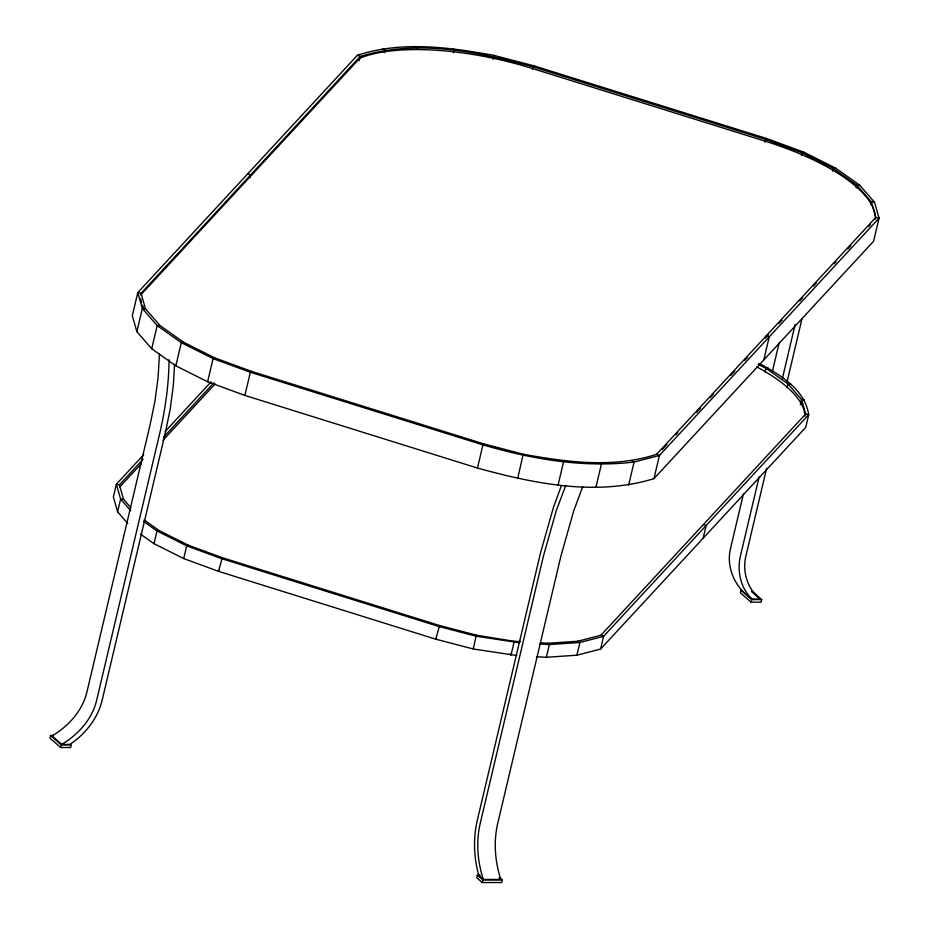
<?xml version="1.0" encoding="UTF-8"?>
<svg xmlns="http://www.w3.org/2000/svg" width="929" height="929" viewBox="0 0 929 929"><rect width="100%" height="100%" fill="white"/><g stroke="black" fill="none" stroke-linecap="round" stroke-linejoin="round"><path stroke-width="1.39" d="M493.717 55.334L533.92 65.831L766.495 138.456L803.748 152.135L835.531 168.056L859.673 185.138L874.514 202.22L879.066 218.129L873.585 241.285L653.958 478.632C596.174 496.434 534.256 483.672 477.46 468.053L244.884 395.429L207.62 381.749L175.848 365.829L151.706 348.747L136.865 331.665L132.313 315.767L137.782 292.6L357.421 55.252C401.56 40.771 448.986 47.205 493.717 55.334L493.009 59.259M473.337 647.861L473.279 648.988L516.663 655.502M144.123 519.95L159.219 530.645L188.285 545.195L222.356 557.714L439.591 625.542L476.345 635.146L473.279 648.988L435.736 639.175L218.501 571.347L183.71 558.573L154.017 543.697L140.5 534.129M523.19 454.2C566.992 462.154 613.419 468.448 656.64 454.281L875.803 217.432L871.344 201.86L856.817 185.138L833.185 168.416L802.064 152.82L765.589 139.431L533.014 66.818C477.401 51.525 416.784 39.03 360.22 56.448L141.045 293.297L145.505 308.869L160.043 325.591L183.675 342.313L214.785 357.897L251.26 371.298L483.835 443.911L523.19 454.2L517.662 478.551M159.451 354.123L158.093 377.476L154.98 401.003L150.126 424.634L86.803 692.511C82.124 711.196 68.281 726.269 52.036 735.954L61.709 744.419L69.791 744.431C85.05 734.34 97.313 719.046 101.923 701.163L165.292 433.042L170.193 409.19L173.34 385.361L174.559 364.505M136.865 331.665L142.334 308.509L137.782 292.6L141.045 293.297M50.549 735.489L49.934 738.114L60.652 747.508L70.65 747.508L71.278 744.895L61.279 744.884L50.549 735.489L53.406 735.489M151.706 348.747L157.187 325.591L142.334 308.509L145.505 308.869M60.652 747.508L61.279 744.884M127.784 523.491L117.611 511.786L120.619 499.07L116.369 484.206L143.716 454.653M175.848 365.829L181.318 342.662L157.187 325.591L160.043 325.591M154.017 543.697L157.024 530.97L143.507 521.401M249.982 177.602L250.633 174.873L247.602 173.92M207.62 381.749L213.101 358.594L214.785 357.897M183.71 558.573L186.717 545.846L188.285 545.195M244.884 395.429L250.354 372.274L251.26 371.298M359.244 60.536L360.22 56.448L357.421 55.252M384.385 52.732L385.036 50.015L382.771 48.68M453.468 52.779L454.107 50.05L453.317 48.726M532.363 69.536L533.92 65.831M477.46 468.053L482.941 444.886L483.835 443.911M558.05 485.17L563.531 462.003L562.742 460.668M480.142 875.083L477.367 875.072L476.751 877.696L482.267 882.538L501.672 882.55L502.299 879.926L499.535 877.51M482.267 882.538L482.894 879.914L477.367 875.072M536.463 656.687L546.357 657.279L549.364 644.552L547.889 643.263L540.678 642.833M595.895 487.435L601.377 464.279L599.797 462.897M546.357 657.279L576.909 655.2L579.917 642.473L603.595 636.342L808.729 414.648C804.769 389.158 779.895 374.654 759.039 363.355M628.608 485.205L634.077 462.05L659.427 455.477L879.066 218.129L875.803 217.432M576.909 655.2L600.587 649.057L603.595 636.342L600.982 635.215L577.803 641.231L547.889 643.263M653.958 478.632L659.427 455.477L656.64 454.281M764.95 142.16L766.495 138.456M703.148 538.216L706.156 525.489L703.334 524.606M801.425 155.549L802.064 152.82L803.748 152.135M763.777 359.964L769.247 336.797L766.216 335.857M764.973 372.041L765.879 368.221L768.074 367.884M743.467 493.74L730.798 547.367C725.444 567.236 735.199 588.173 752.13 599.124L760.212 599.135C747.392 588.963 742.016 571.405 745.987 555.658L766.657 468.251M772.498 370.973L779.164 342.755M759.144 476.809L740.459 555.832C736.871 570.987 740.552 588.278 752.13 599.124M782.497 378.033L795.166 324.407M832.535 171.145L833.185 168.416L835.531 168.056M786.979 382.249L801.982 318.798M787.049 387.66L787.943 383.84L765.879 368.221L758.296 364.423M751.085 602.213L751.7 599.588L740.982 590.194L740.355 592.818L751.085 602.213L761.072 602.224L761.699 599.6L752.049 591.146M800.322 404.545L801.53 399.458L787.943 383.84L790.614 383.84M856.166 187.867L856.817 185.138L859.673 185.138M870.705 204.577L871.344 201.86L874.514 202.22M561.337 485.821L553.417 507.431L540.364 553.545L476.983 821.666C473.105 839.398 473.895 858.094 478.853 875.536L483.312 879.449L500.812 879.461C495.052 861.706 493.462 842.44 497.549 824.151L560.872 556.274L573.785 510.648L582.692 486.784M565.738 485.507L556.285 510.636L543.384 556.262L480.049 824.139C475.962 842.429 477.564 861.694 483.312 879.449M140.639 295.039L359.802 58.19A156.118 55.183 13.3 0 1 532.596 68.56L765.182 141.173A156.118 55.183 13.3 0 1 875.385 219.174M165.211 431.428L211.127 381.807M130.815 507.733L123.58 499.407L119.411 484.857L143.031 459.332M163.701 437.002L213.891 382.76M119.609 487.144L141.266 463.745M162.912 440.346L215.075 383.979M222.356 557.714L218.501 571.347L219.349 570.429M439.591 625.542L435.736 639.175L436.584 638.258M662.122 449.648L667.034 444.341M675.882 434.784L677.845 432.659M696.518 412.476L700.454 408.226M710.279 397.612L713.228 394.419M730.914 375.304L734.851 371.054M744.675 360.44L747.624 357.247M765.31 338.133L768.26 334.939M779.071 323.257L782.021 320.075M799.718 300.961L802.668 297.768M813.467 286.086L816.417 282.904M834.114 263.79L836.077 261.664M847.875 248.914L850.825 245.732M868.51 226.606L870.473 224.481M600.982 635.215L805.687 413.997L801.53 399.458L804.479 399.795M600.587 649.057L805.722 427.375L808.729 414.648L805.687 413.997M61.709 744.419C77.955 734.734 91.797 719.661 96.477 700.977L159.8 433.1C165.339 409.027 168.846 384.432 169.066 359.697M183.675 342.313L181.318 342.662L213.101 358.594L250.354 372.274L482.941 444.886C531.806 459.147 583.145 468.042 634.077 462.05L631.813 460.714M159.219 530.645L157.024 530.97L186.717 545.846L221.508 558.619L438.743 626.448L476.287 636.26L519.671 642.775M751.7 599.588L761.699 599.6M482.894 879.914L502.299 879.926M476.345 635.146L513.284 641.184L520.495 641.625M539.47 643.96L549.364 644.552L579.917 642.473L577.803 641.231M123.58 499.407L120.619 499.07L130.792 510.764M119.411 484.857L116.369 484.206L113.361 496.934L117.611 511.786M415.484 46.45L417.063 47.832M751.619 591.61L760.212 599.135M499.024 877.893L500.812 879.461M513.284 641.184L514.016 642.438L511.008 655.166L510.276 653.911M144.332 309.264A156.118 55.183 13.3 0 1 142.462 305.258M141.568 302.61A156.118 55.183 13.3 0 1 140.778 298.755M756.926 366.99A145.818 51.536 13.3 0 1 804.92 416.099"/></g></svg>
